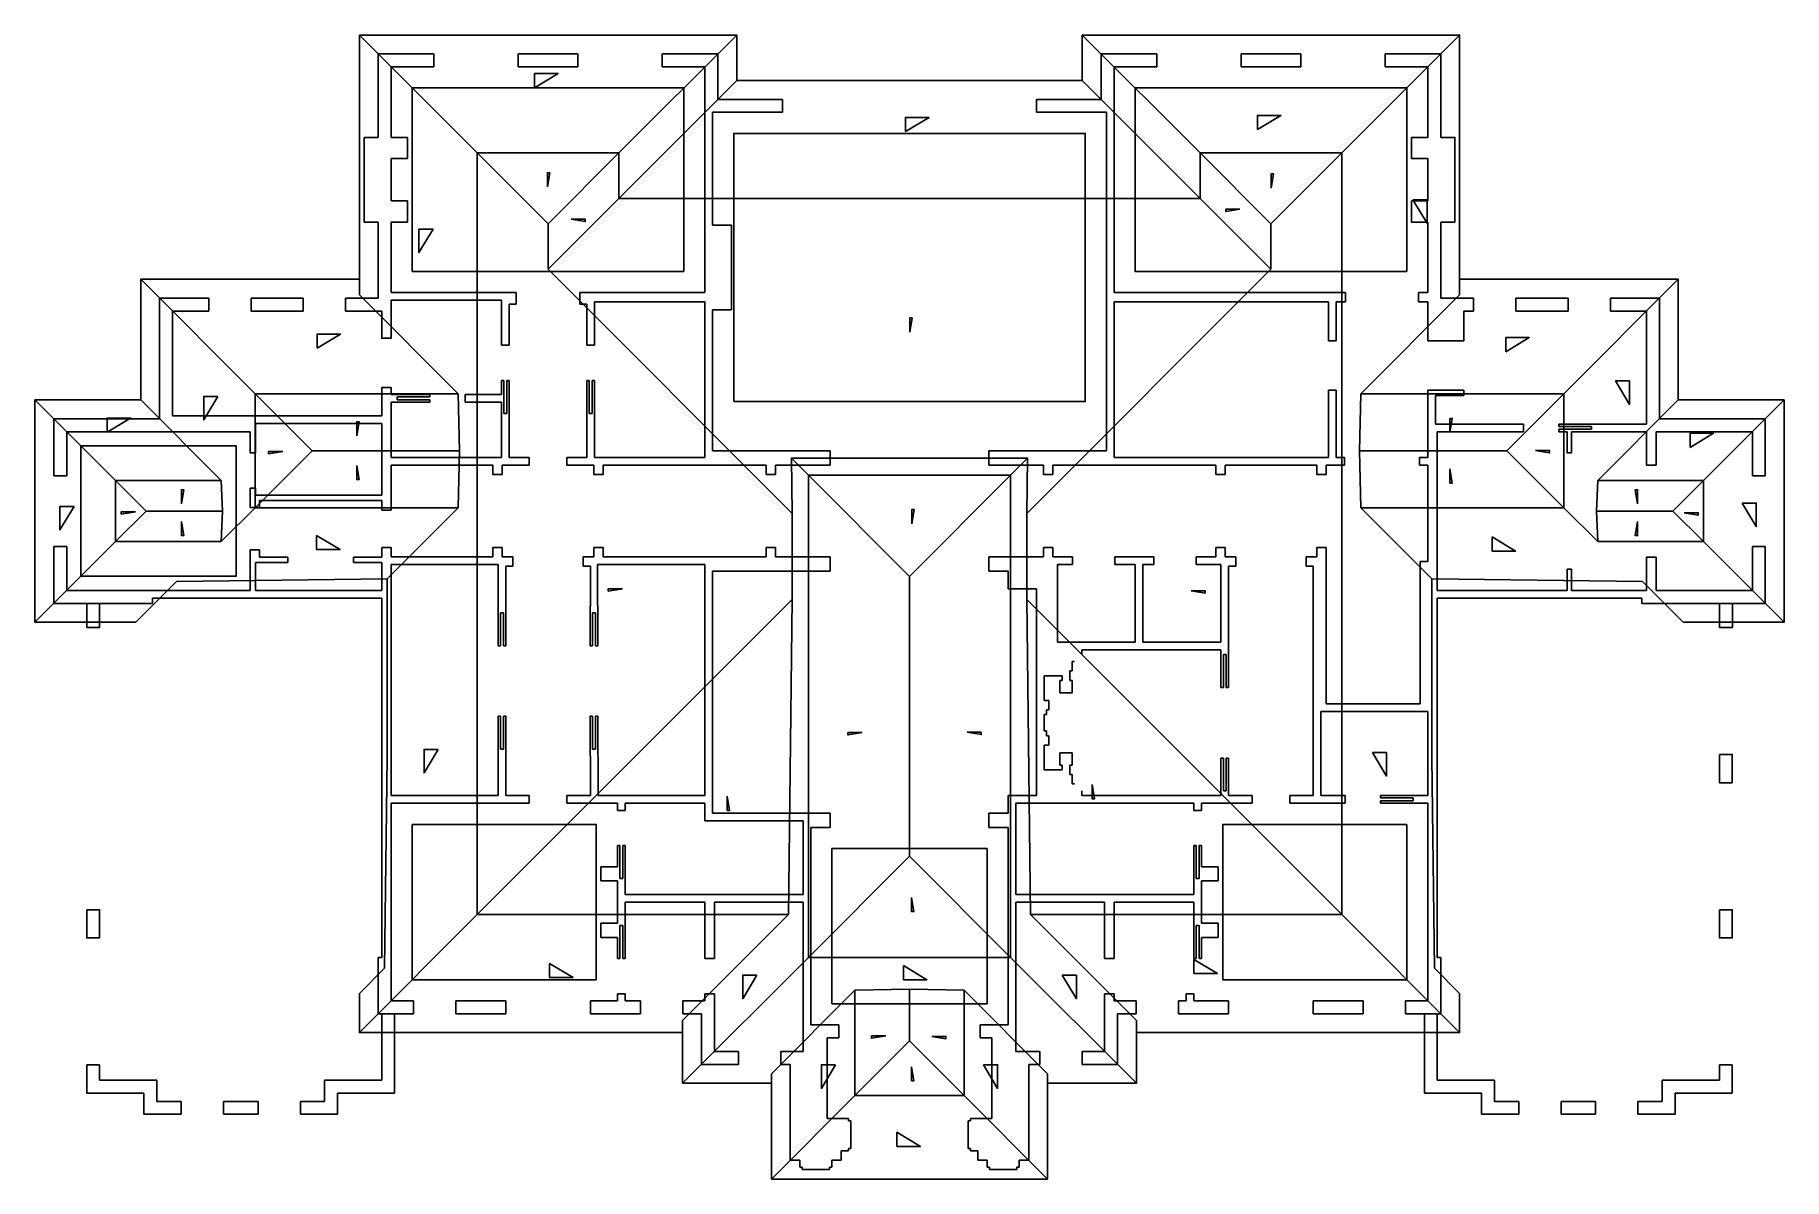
# Model space of a CAD drawing. Header units: metres. Extents: x -744 to 744, y 0 to 973.
import ezdxf

# ---------------------------------------------------------------- set-up
doc = ezdxf.new("R2010")
doc.units = ezdxf.units.M

msp = doc.modelspace()

# ---------------------------------------------------------------- linework, layer by layer
at = {"layer": 'FP-Above', "elevation": -0.3}
for points in [[(-423, 927.8), (-192, 927.8), (-192, 771.8), (-423, 771.8)], [(191.9, 927.8), (423, 927.8), (423, 771.8), (191.9, 771.8)], [(-149.5, 661.1), (149.5, 661.1), (149.5, 889.1), (-149.5, 889.1)], [(-423, 301.5), (-266.5, 301.5), (-266.5, 169.5), (-423, 169.5)], [(423, 301.5), (266.5, 301.5), (266.5, 169.5), (423, 169.5)], [(-66, 281), (66, 281), (66, 149), (-66, 149)]]:
    msp.add_lwpolyline(points, close=True, dxfattribs=at)
at = {"layer": 'FP-Above'}
msp.add_lwpolyline([(-705, 623.5), (-572.9, 623.5), (-572.9, 512.5), (-705, 512.5)], close=True, dxfattribs=at)
at = {"layer": 'FP-Below'}
for p, q in [((-452, 885.8), (-452, 956.8)), ((-404.8, 956.8), (-452, 956.8)), ((-404.8, 945.8), (-404.8, 956.8)), ((-332.8, 945.8), (-332.8, 956.8)), ((-282.2, 956.8), (-332.8, 956.8)), ((-282.2, 945.8), (-282.2, 956.8)), ((-210.3, 945.8), (-210.3, 956.8)), ((-163, 956.8), (-210.3, 956.8)), ((-163, 918.1), (-163, 956.8)), ((163, 956.8), (163, 918.1)), ((210.3, 956.8), (163, 956.8)), ((210.3, 945.8), (210.3, 956.8)), ((282.2, 945.8), (282.2, 956.8)), ((282.2, 956.8), (332.8, 956.8)), ((332.8, 945.8), (332.8, 956.8)), ((404.8, 945.8), (404.8, 956.8)), ((404.8, 956.8), (452, 956.8)), ((452, 956.8), (452, 885.8)), ((-441, 885.8), (-441, 945.8)), ((-441, 945.8), (-404.8, 945.8)), ((-282.2, 945.8), (-332.8, 945.8)), ((-210.3, 945.8), (-174, 945.8)), ((-174, 945.8), (-174, 753.8)), ((174, 945.8), (174, 753.8)), ((174, 945.8), (210.3, 945.8)), ((282.2, 945.8), (332.8, 945.8)), ((404.8, 945.8), (441, 945.8)), ((441, 885.8), (441, 945.8)), ((-163, 918.1), (-108, 918.1, -0.3)), ((-108, 918.1, -0.3), (-108, 907.1, -0.3)), ((108, 918.1), (108, 907.1)), ((108, 918.1), (163, 918.1)), ((-167.5, 907.1), (-167.5, 811.1)), ((-167.5, 907.1), (-108, 907.1, -0.3)), ((108, 907.1), (167.5, 907.1)), ((167.5, 907.1), (167.5, 619.1)), ((-464, 813.8), (-464, 885.8)), ((-464, 885.8), (-452, 885.8)), ((-427, 885.8), (-441, 885.8)), ((-427, 867.8), (-427, 885.8)), ((427, 867.8), (427, 885.8)), ((427, 885.8), (441, 885.8)), ((-441, 831.8), (-441, 867.8)), ((-427, 867.8), (-441, 867.8)), ((427, 867.8), (441, 867.8)), ((441, 831.8), (441, 867.8)), ((-427, 831.8), (-441, 831.8)), ((-427, 831.8), (-427, 813.8)), ((427, 831.8), (427, 813.8)), ((427, 831.8), (441, 831.8)), ((-452, 813.8), (-464, 813.8)), ((-452, 749.1), (-452, 813.8)), ((-427, 813.8), (-441, 813.8)), ((-441, 753.8), (-441, 813.8)), ((-167.5, 811.1), (-151.5, 811.1)), ((-151.5, 811.1), (-151.5, 739.1)), ((427, 813.8), (441, 813.8)), ((441, 753.8), (441, 813.8)), ((452, 813.8), (452, 749.1)), ((-638, 646.5), (-638, 749.1)), ((-638, 749.1), (-596.2, 749.1)), ((-596.2, 749.1), (-596.2, 738.1)), ((-560.2, 749.1), (-560.2, 738.1)), ((-560.2, 749.1), (-515.7, 749.1)), ((-515.7, 749.1), (-515.7, 738.1)), ((-479.7, 749.1), (-479.7, 738.1)), ((-479.7, 749.1), (-452, 749.1)), ((-334.5, 753.8), (-441, 753.8)), ((-347, 747.3), (-441, 747.3)), ((-441, 747.3), (-441, 747.3)), ((-347, 709), (-347, 747.3)), ((-334.5, 743.8), (-334.5, 753.8)), ((-280.5, 743.8), (-280.5, 753.8)), ((-174, 753.8), (-280.5, 753.8)), ((-268, 709), (-268, 745.8)), ((-174, 745.8), (-268, 745.8)), ((-174, 745.8), (-174, 613.6)), ((174, 753.8), (252, 753.8)), ((174, 745.8), (174, 613.6)), ((252, 745.8), (174, 745.8)), ((371, 753.8), (252, 753.8)), ((356.5, 745.8), (252, 745.8)), ((356.5, 712.7), (356.5, 745.8)), ((363, 712.7), (363, 745.8)), ((371, 745.8), (363, 745.8)), ((371, 745.8), (371, 753.8)), ((433, 745.8), (433, 753.8)), ((441, 753.8), (433, 753.8)), ((441, 745.8), (433, 745.8)), ((441, 712.7), (441, 745.8)), ((452, 749.1), (479.8, 749.1)), ((479.8, 749.1), (479.8, 738.1)), ((515.8, 749.1), (515.8, 738.1)), ((515.8, 749.1), (560.3, 749.1)), ((560.3, 749.1), (560.3, 738.1)), ((596.3, 749.1), (638.1, 749.1)), ((596.3, 749.1), (596.3, 738.1)), ((638.1, 749.1), (638.1, 646.5)), ((-627, 738.1), (-627, 649)), ((-596.2, 738.1), (-627, 738.1)), ((-515.7, 738.1), (-560.2, 738.1)), ((-449, 738.1), (-479.7, 738.1)), ((-340.5, 709), (-340.5, 743.8)), ((-334.5, 743.8), (-340.5, 743.8)), ((-274.5, 743.8), (-280.5, 743.8)), ((-274.5, 709), (-274.5, 743.8)), ((-167.5, 739.1), (-167.5, 619.1)), ((-151.5, 739.1), (-167.5, 739.1)), ((471.5, 717.2), (471.5, 738.1)), ((471.5, 738.1), (479.8, 738.1)), ((515.8, 738.1), (560.3, 738.1)), ((596.3, 738.1), (627.1, 738.1)), ((627.1, 738.1), (627.1, 642)), ((471.5, 712.7), (471.5, 717.2)), ((-340.5, 709), (-347, 709)), ((-274.5, 709), (-268, 709)), ((356.5, 712.7, -0.3), (363, 712.7)), ((447.5, 712.7), (441, 712.7)), ((447.5, 712.7), (471.5, 712.7)), ((-347, 679), (-345, 679)), ((-347, 667), (-347, 679)), ((-345, 679), (-345, 651)), ((-342.5, 651), (-342.5, 679)), ((-342.5, 679), (-340.5, 679)), ((-340.5, 613.6), (-340.5, 679)), ((-274.5, 613.6), (-274.5, 679)), ((-274.5, 679), (-272.5, 679)), ((-272.5, 679), (-272.5, 651)), ((-270, 651), (-270, 679)), ((-270, 679), (-268, 679)), ((-268, 613.6), (-268, 679)), ((356.5, 613.6), (356.5, 670.7)), ((356.5, 670.7), (363, 670.7)), ((363, 613.6), (363, 670.7)), ((441, 613.6), (441, 670.7)), ((447.5, 670.7), (441, 670.7)), ((447.5, 670.7), (471.5, 670.7)), ((471.5, 670.7), (471.5, 666.2)), ((-408, 667), (-441, 667)), ((-441, 613.6), (-441, 660.5)), ((-408, 660.5), (-441, 660.5)), ((-436, 662.5), (-436, 665)), ((-436, 665), (-408, 665)), ((-408, 662.5), (-436, 662.5)), ((-408, 665), (-408, 667)), ((-408, 660.5), (-408, 662.5)), ((-378, 660.5), (-378, 667)), ((-347, 667), (-378, 667)), ((-347, 660.5), (-378, 660.5)), ((-347, 613.6), (-347, 660.5)), ((447.5, 642), (447.5, 666.2)), ((471.5, 666.2), (447.5, 666.2)), ((-728, 646.5), (-728, 598)), ((-728, 646.5), (-638, 646.5)), ((-627, 649), (-449, 649)), ((-556.4, 617.4), (-556.4, 642.5)), ((-449, 642.5), (-556.4, 642.5)), ((-449, 642.5), (-449, 581.4)), ((-345, 651), (-342.5, 651)), ((-272.5, 651), (-270, 651)), ((447.5, 642), (522.3, 642)), ((522.3, 642), (522.3, 635.5)), ((552.3, 642), (552.3, 640)), ((552.3, 642), (627.1, 642)), ((552.3, 640), (580.3, 640)), ((580.3, 640), (580.3, 637.5)), ((638.1, 646.5), (638.1, 646.5)), ((638.1, 646.5), (728.1, 646.5)), ((728.1, 646.5), (728.1, 598)), ((-717, 598), (-717, 635.5)), ((-560.9, 635.5), (-717, 635.5)), ((-560.9, 617.4), (-560.9, 635.5)), ((449, 500.5), (449, 635.5)), ((449, 635.5), (522.3, 635.5)), ((552.3, 637.5), (552.3, 635.5)), ((580.3, 637.5), (552.3, 637.5)), ((552.3, 635.5), (559.6, 635.5)), ((563.1, 635.5), (627.1, 635.5)), ((627.1, 635.5), (627.1, 607.1)), ((635.1, 607.1), (635.1, 635.5)), ((717.1, 635.5), (635.1, 635.5)), ((717.1, 635.5), (717.1, 598)), ((-441, 613.6), (-347, 613.6)), ((-340.5, 613.6), (-323.5, 613.6)), ((-323.5, 607.1), (-323.5, 613.6)), ((-291.5, 607.1), (-291.5, 613.6)), ((-291.5, 613.6), (-274.5, 613.6)), ((-268, 613.6), (-174, 613.6)), ((-167.5, 619.1), (-67.5, 619.1)), ((-67.5, 619.1), (-67.5, 607.1)), ((67.5, 619.1), (67.5, 607.1)), ((67.5, 619.1), (167.5, 619.1)), ((174, 613.6), (356.5, 613.6)), ((363, 613.6), (370, 613.6)), ((370, 613.6), (370, 607.1)), ((434, 613.6), (434, 607.1)), ((434, 613.6), (441, 613.6)), ((-728, 598), (-717, 598)), ((-441, 568.9), (-441, 607.1)), ((-354.5, 607.1), (-441, 607.1)), ((-354.5, 607.1), (-354.5, 599.1)), ((-354.5, 599.1), (-346.5, 599.1)), ((-346.5, 607.1), (-346.5, 599.1)), ((-323.5, 607.1), (-346.5, 607.1)), ((-268.5, 607.1), (-291.5, 607.1)), ((-268.5, 607.1), (-268.5, 599.1)), ((-260.5, 599.1), (-268.5, 599.1)), ((-260.5, 607.1), (-260.5, 599.1)), ((-122, 607.1), (-260.5, 607.1)), ((-122, 599.1), (-122, 607.1)), ((-122, 599.1), (-114, 599.1)), ((-114, 599.1), (-114, 607.1)), ((-114, 607.1), (-67.5, 607.1)), ((67.5, 607.1), (114, 607.1)), ((114, 599.1), (114, 607.1)), ((114, 599.1), (122, 599.1)), ((122, 599.1), (122, 607.1)), ((122, 607.1), (260.5, 607.1)), ((260.5, 599.1), (260.5, 607.1)), ((260.5, 599.1), (268.5, 599.1)), ((268.5, 599.1), (268.5, 607.1)), ((268.5, 607.1), (346.5, 607.1)), ((346.5, 599.1), (346.5, 607.1)), ((354.5, 599.1), (346.5, 599.1)), ((354.5, 599.1), (354.5, 607.1)), ((354.5, 607.1), (370, 607.1)), ((434, 607.1), (441, 607.1)), ((441, 607.1), (441, 525)), ((635.1, 607.1), (627.1, 607.1)), ((717.1, 598), (728.1, 598)), ((-560.9, 570.9), (-560.9, 587.4)), ((-556.4, 581.4), (-556.4, 587.4)), ((-449, 581.4), (-556.4, 581.4)), ((-552.9, 570.9), (-560.9, 570.9)), ((-552.9, 570.9), (-552.9, 576.9)), ((-449, 576.9), (-552.9, 576.9)), ((-449, 576.9), (-449, 568.9)), ((-449, 568.9), (-441, 568.9)), ((-728, 538), (-717, 538)), ((-728, 538), (-728, 489.5)), ((-717, 500.5), (-717, 538)), ((-449, 536.9), (-449, 528.9)), ((-449, 536.9), (-441, 536.9)), ((-441, 529), (-441, 536.9)), ((-354.5, 529), (-354.5, 537)), ((-354.5, 537), (-346.5, 537)), ((-346.5, 529), (-346.5, 537)), ((-268.5, 529), (-268.5, 537)), ((-260.5, 537), (-268.5, 537)), ((-260.5, 529), (-260.5, 537)), ((-122, 529), (-122, 537)), ((-122, 537), (-114, 537)), ((-114, 529), (-114, 537)), ((114, 529), (114, 537)), ((114, 537), (122, 537)), ((122, 529), (122, 537)), ((260.5, 529), (260.5, 537)), ((260.5, 537), (268.5, 537)), ((268.5, 529), (268.5, 537)), ((346.5, 529), (346.5, 537)), ((354.5, 537), (346.5, 537)), ((354.5, 504), (354.5, 537)), ((717.1, 538), (717.1, 500.5)), ((717.1, 538), (728.1, 538)), ((728.1, 538), (728.1, 489.5)), ((-560.9, 500.5), (-560.9, 534.9)), ((-552.9, 534.9), (-560.9, 534.9)), ((-556.4, 524.4), (-556.4, 500.5)), ((-529, 524.4), (-556.4, 524.4)), ((-552.9, 528.9), (-552.9, 534.9)), ((-529, 528.9), (-552.9, 528.9)), ((-529, 524.4), (-529, 528.9)), ((-473, 524.4), (-473, 528.9)), ((-449, 528.9), (-473, 528.9)), ((-449, 524.4), (-473, 524.4)), ((-449, 524.4), (-449, 500.5)), ((-441, 529), (-354.5, 529)), ((-441, 326), (-441, 522.5)), ((-441, 522.5), (-350, 522.5)), ((-350, 522.5), (-350, 453.5)), ((-346.5, 529), (-337.5, 529)), ((-343.5, 453.5), (-343.5, 521)), ((-343.5, 521), (-337.5, 521)), ((-337.5, 521), (-337.5, 529)), ((-277.5, 521), (-277.5, 529)), ((-277.5, 529), (-268.5, 529)), ((-277.5, 521), (-271.5, 521)), ((-271.6, 453.5), (-271.5, 521)), ((-265.3, 522.5), (-265.2, 453.5)), ((-265.3, 522.5), (-174, 522.5)), ((-260.5, 529), (-122, 529)), ((-174, 326), (-174, 522.5)), ((-114, 529), (-67.5, 529)), ((-67.5, 529), (-67.5, 517)), ((67.5, 529), (67.5, 517)), ((67.5, 529), (114, 529)), ((122, 529), (138.6, 529)), ((126, 456.5), (126, 522.5)), ((126, 522.5), (138.6, 522.5)), ((138.6, 529), (138.6, 522.5)), ((174.6, 529), (174.6, 522.5)), ((174.6, 529), (198.5, 529)), ((174.6, 522.5), (192, 522.5)), ((192, 522.5), (192, 456.5)), ((198.5, 529), (207.9, 529)), ((198.5, 522.5), (198.5, 456.5)), ((198.5, 522.5), (207.9, 522.5)), ((207.9, 529), (207.9, 522.5)), ((243.9, 529), (243.9, 522.5)), ((243.9, 529), (260.5, 529)), ((243.9, 522.5), (265, 522.5)), ((265, 522.5), (265, 456.5)), ((277.5, 529), (268.5, 529)), ((271.5, 521), (271.5, 418)), ((277.5, 521), (271.5, 521)), ((277.5, 521), (277.5, 529)), ((337.5, 521), (337.5, 529)), ((346.5, 529), (337.5, 529)), ((343.5, 521), (337.5, 521)), ((343.5, 521), (343.5, 326)), ((434.5, 404), (434.5, 525)), ((434.5, 525), (441, 525)), ((627.1, 528.9), (635.1, 528.9)), ((627.1, 500.5), (627.1, 528.9)), ((635.1, 528.9), (635.1, 500.5)), ((-167.5, 311), (-167.5, 517)), ((-167.5, 517), (-67.5, 517)), ((84, 517), (67.5, 517)), ((84, 502), (84, 517)), ((-560.9, 500.5), (-717, 500.5)), ((-644, 494), (-644, 489.5)), ((-449, 494), (-644, 494)), ((-556.4, 500.5), (-449, 500.5)), ((-449, 188.5), (-449, 494)), ((84, 502), (108, 502)), ((108, 502), (108, 326)), ((354.5, 404), (354.5, 504)), ((559.6, 500.5), (449, 500.5)), ((449, 188.5), (449, 494)), ((623.1, 494), (449, 494)), ((623.1, 494), (623.1, 489.5)), ((717.1, 500.5), (695.1, 500.5)), ((-644, 489.5), (-728, 489.5)), ((-348, 481.5), (-348, 453.5)), ((-345.5, 481.5), (-348, 481.5)), ((-345.5, 453.5), (-345.5, 481.5)), ((-269.7, 453.5), (-269.7, 481.5)), ((-269.7, 481.5), (-267.2, 481.5)), ((-267.2, 481.5), (-267.2, 453.5)), ((695.1, 489.5), (623.1, 489.5)), ((728.1, 489.5), (695.1, 489.5)), ((-348, 453.5), (-350, 453.5)), ((-343.5, 453.5), (-345.5, 453.5)), ((-271.7, 453.5), (-269.7, 453.5)), ((-267.2, 453.5), (-265.2, 453.5)), ((192, 456.5), (126, 456.5)), ((146.5, 450), (146.5, 446)), ((265, 450), (146.5, 450)), ((198.5, 456.5), (265, 456.5)), ((265, 450), (265, 418)), ((136.5, 432), (136.5, 424)), ((138.5, 432), (136.5, 432)), ((138.5, 440), (138.5, 432)), ((138.5, 440), (140.5, 440)), ((267, 418), (267, 446)), ((267, 446), (269.5, 446)), ((269.5, 446), (269.5, 418)), ((130, 428), (114.5, 428)), ((114.5, 428), (114.5, 407)), ((128, 424), (128, 413.5)), ((130, 424), (128, 424)), ((130, 424), (130, 428)), ((138.5, 424), (136.5, 424)), ((138.5, 413.5), (138.5, 424)), ((265, 418), (267, 418)), ((269.5, 418), (271.5, 418)), ((118.5, 407), (114.5, 407)), ((118.5, 399), (118.5, 407)), ((128, 413.5), (138.5, 413.5)), ((434.5, 404), (354.5, 404)), ((-350, 393.5), (-350, 326)), ((-348, 393.5), (-350, 393.5)), ((-348, 365.5), (-348, 393.5)), ((-345.5, 393.5), (-345.5, 365.5)), ((-343.5, 393.5), (-345.5, 393.5)), ((-343.5, 393.5), (-343.5, 326)), ((-271.6, 393.5), (-271.5, 326)), ((-271.6, 393.5), (-269.6, 393.5)), ((-269.6, 393.5), (-269.6, 365.5)), ((-267.1, 365.5), (-267.1, 393.5)), ((-267.1, 393.5), (-265.1, 393.5)), ((-265.1, 393.5), (-265, 326)), ((114.5, 381), (114.5, 395)), ((116.5, 395), (114.5, 395)), ((114.5, 395), (114.5, 381)), ((116.5, 399), (116.5, 395)), ((118.5, 399), (116.5, 399)), ((350, 397.5), (350, 326)), ((441, 397.5), (350, 397.5)), ((441, 397.5), (441, 326)), ((116.5, 381), (114.5, 381)), ((116.5, 377), (116.5, 381)), ((118.5, 377), (116.5, 377)), ((118.5, 377), (118.5, 369)), ((-345.5, 365.5), (-348, 365.5)), ((-269.6, 365.5), (-267.1, 365.5)), ((114.5, 369), (114.5, 348)), ((118.5, 369), (114.5, 369)), ((128, 352), (128, 362.5)), ((128, 362.5), (138.5, 362.5)), ((138.5, 362.5), (138.5, 352)), ((265, 326), (265, 358)), ((265, 358), (267, 358)), ((267, 358), (267, 330)), ((269.5, 330), (269.5, 358)), ((269.5, 358), (271.5, 358)), ((271.5, 326), (271.5, 358)), ((130, 348), (114.5, 348)), ((130, 352), (128, 352)), ((130, 352), (130, 348)), ((136.5, 344), (136.5, 352)), ((138.5, 352), (136.5, 352)), ((138.5, 344), (136.5, 344)), ((138.5, 336), (138.5, 344)), ((138.5, 336), (140.5, 336)), ((146.5, 326), (146.5, 330)), ((267, 330), (269.5, 330)), ((-350, 326), (-441, 326)), ((-441, 151.5), (-441, 319.5)), ((-323.5, 319.5), (-441, 319.5)), ((-323.5, 326), (-343.5, 326)), ((-323.5, 319.5), (-323.5, 326)), ((-291.5, 319.5), (-291.5, 326)), ((-271.5, 326), (-291.5, 326)), ((-248.5, 319.5), (-291.5, 319.5)), ((-174, 326), (-265, 326)), ((-248.5, 313.5), (-248.5, 319.5)), ((-248.5, 313.5), (-242, 313.5)), ((-242, 313.5), (-242, 319.5)), ((-174, 319.5), (-242, 319.5)), ((-174, 304.5), (-174, 319.5)), ((84, 326), (84, 311)), ((84, 326), (108, 326)), ((90.5, 319.5), (90.5, 242)), ((90.5, 319.5), (242, 319.5)), ((146.5, 326), (265, 326)), ((242, 313.5), (242, 319.5)), ((248.5, 313.5), (242, 313.5)), ((248.5, 313.5), (248.5, 319.5)), ((248.5, 319.5), (291.5, 319.5)), ((271.5, 326), (291.5, 326)), ((271.5, 326), (291.5, 326)), ((291.5, 319.5), (291.5, 326)), ((323.5, 319.5), (323.5, 326)), ((323.5, 326), (343.5, 326)), ((323.5, 319.5), (370.6, 319.5)), ((350, 326), (370.6, 326)), ((370.6, 326), (370.6, 319.5)), ((400.6, 324), (400.6, 326)), ((400.6, 326), (441, 326)), ((428.6, 324), (400.6, 324)), ((400.6, 319.5), (400.6, 321.5)), ((400.6, 321.5), (428.6, 321.5)), ((400.6, 319.5), (441, 319.5)), ((428.6, 321.5), (428.6, 324)), ((441, 319.5), (441, 151.5)), ((-90.5, 304.5), (-174, 304.5)), ((-67.5, 311), (-167.5, 311)), ((-90.5, 304.5), (-90.5, 242)), ((-84, 299), (-84, 131)), ((-67.5, 299), (-84, 299)), ((-67.5, 299), (-67.5, 311)), ((67.5, 299), (67.5, 311)), ((84, 311), (67.5, 311)), ((84, 299), (67.5, 299)), ((84, 299), (84, 131)), ((-248.5, 265.5), (-248.5, 283.5)), ((-246.5, 283.5), (-248.5, 283.5)), ((-246.5, 255.5), (-246.5, 283.5)), ((-244, 283.5), (-244, 255.5)), ((-242, 283.5), (-244, 283.5)), ((-242, 242), (-242, 283.5)), ((242, 242), (242, 283.5)), ((242, 283.5), (244, 283.5)), ((244, 283.5), (244, 255.5)), ((246.5, 255.5), (246.5, 283.5)), ((246.5, 283.5), (248.5, 283.5)), ((248.5, 265.5), (248.5, 283.5)), ((-262.5, 253.5), (-262.5, 265.5)), ((-262.5, 265.5), (-248.5, 265.5)), ((-262.5, 253.5), (-248.5, 253.5)), ((-248.5, 217.5), (-248.5, 253.5)), ((-244, 255.5), (-246.5, 255.5)), ((244, 255.5), (246.5, 255.5)), ((262.5, 265.5), (248.5, 265.5)), ((248.5, 217.5), (248.5, 253.5)), ((262.5, 253.5), (248.5, 253.5)), ((262.5, 253.5), (262.5, 265.5)), ((-90.5, 242), (-242, 242)), ((90.5, 242), (242, 242)), ((-242, 187.5), (-242, 235.5)), ((-174, 235.5), (-242, 235.5)), ((-174, 187.5), (-174, 235.5)), ((-90.5, 235.5), (-166, 235.5)), ((-166, 187.5), (-166, 235.5)), ((-90.5, 235.5), (-90.5, 108.5)), ((90.5, 235.5), (90.5, 108.4)), ((90.5, 235.5), (166, 235.5)), ((166, 187.5), (166, 235.5)), ((174, 187.5), (174, 235.5)), ((174, 235.5), (242, 235.5)), ((242, 187.5), (242, 235.5)), ((-262.5, 217.5), (-262.5, 205.5)), ((-262.5, 217.5), (-248.5, 217.5)), ((-246.5, 215.5), (-246.5, 187.5)), ((-244, 215.5), (-246.5, 215.5)), ((-244, 187.5), (-244, 215.5)), ((244, 187.5), (244, 215.5)), ((244, 215.5), (246.5, 215.5)), ((246.5, 215.5), (246.5, 187.5)), ((262.5, 217.5), (248.5, 217.5)), ((262.5, 217.5), (262.5, 205.5)), ((-262.5, 205.5), (-248.5, 205.5)), ((-248.5, 187.5), (-248.5, 205.5)), ((262.5, 205.5), (248.5, 205.5)), ((248.5, 187.5), (248.5, 205.5)), ((-452, 188.5), (-452, 140.5)), ((-452, 188.5), (-449, 188.5)), ((-246.5, 187.5), (-248.5, 187.5)), ((-242, 187.5), (-244, 187.5)), ((-174, 187.5), (-166, 187.5)), ((174, 187.5), (166, 187.5)), ((242, 187.5), (244, 187.5)), ((246.5, 187.5), (248.5, 187.5)), ((452, 188.5), (449, 188.5)), ((452, 188.5), (452, 140.5)), ((-441, 151.5), (-422, 151.5)), ((-422, 151.5), (-422, 140.5)), ((-386, 151.5), (-343.5, 151.5)), ((-386, 151.5), (-386, 140.5)), ((-343.5, 140.5), (-343.5, 151.5)), ((-271.5, 140.5), (-271.5, 151.5)), ((-271.5, 151.5), (-248.5, 151.5)), ((-248.5, 151.5), (-248.5, 157.5)), ((-248.5, 157.5), (-242, 157.5)), ((-242, 151.5), (-242, 157.5)), ((-242, 151.5), (-228.8, 151.5)), ((-228.8, 151.5), (-228.8, 140.5)), ((-192.8, 151.5), (-192.8, 140.5)), ((-192.8, 151.5), (-174, 151.5)), ((-174, 157.5), (-166, 157.5)), ((-174, 151.5), (-174, 157.5)), ((-166, 108.5), (-166, 157.5)), ((166, 108.4), (166, 157.5)), ((173.5, 157.5), (166, 157.5)), ((174, 157.5), (166, 157.5)), ((174, 151.5), (174, 157.5)), ((174, 151.5), (174, 157.5)), ((192.8, 151.5), (174, 151.5)), ((192.8, 151.5), (192.8, 140.5)), ((228.8, 151.5), (228.8, 140.5)), ((228.8, 151.5), (235.5, 151.5)), ((242, 157.5), (235.5, 157.5)), ((235.5, 151.5), (235.5, 157.5)), ((242, 151.5), (242, 157.5)), ((242, 151.5), (271.5, 151.5)), ((271.5, 140.5), (271.5, 151.5)), ((343.5, 140.5), (343.5, 151.5)), ((343.5, 151.5), (386, 151.5)), ((386, 140.5), (386, 151.5)), ((422, 151.5), (422, 140.5)), ((441, 151.5), (422, 151.5)), ((-452, 140.5), (-422, 140.5)), ((-449, 140.5), (-449, 84)), ((-438, 73), (-438, 140.5)), ((-386, 140.5), (-343.5, 140.5)), ((-271.5, 140.5), (-228.8, 140.5)), ((-177, 140.5), (-192.8, 140.5)), ((-177, 97.5), (-177, 140.5)), ((177, 97.4), (177, 140.5)), ((177, 140.5), (192.8, 140.5)), ((228.8, 140.5), (271.5, 140.5)), ((343.5, 140.5), (386, 140.5)), ((452, 140.5), (422, 140.5)), ((438, 140.5), (438, 73)), ((449, 84), (449, 140.5)), ((-84, 131), (-60, 131)), ((-70, 120), (-60, 120)), ((-70, 51.4), (-70, 120)), ((84, 131), (60, 131)), ((60, 120), (70, 120)), ((67.5, 131), (67.5, 131)), ((70, 51.4), (70, 120)), ((-145.5, 108.5), (-166, 108.5)), ((-145.5, 97.5), (-145.5, 108.5)), ((-109.5, 108.5), (-109.5, 97.5)), ((-90.5, 108.5), (-109.5, 108.5)), ((90.5, 108.4), (111, 108.4)), ((111, 108.4), (111, 97.4)), ((147, 97.4), (147, 108.4)), ((147, 108.4), (166, 108.4)), ((-700, 73), (-700, 97)), ((-700, 97), (-689, 97)), ((-689, 97), (-689, 84)), ((-177, 97.5), (-145.5, 97.5)), ((-166, 97.5), (-166, 97.5)), ((-109.5, 97.5), (-101.4, 97.5)), ((-101.4, 97.5), (-101.4, 16)), ((101.4, 97.4), (101.4, 16)), ((111, 97.4), (101.4, 97.4)), ((109.5, 97.4), (101.4, 97.4)), ((177, 97.4), (147, 97.4)), ((689, 84), (689, 97)), ((689, 97), (700, 97)), ((700, 97), (700, 73)), ((-689, 84), (-640.3, 84)), ((-449, 84), (-497.7, 84)), ((497.7, 84), (449, 84)), ((640.3, 84), (689, 84)), ((-651.3, 73), (-700, 73)), ((-619.7, 55), (-619.7, 66)), ((-583.7, 55), (-583.7, 66)), ((-554.2, 55), (-554.2, 66)), ((-518.2, 55), (-518.2, 66)), ((-486.7, 73), (-438, 73)), ((438, 73), (486.7, 73)), ((518.3, 55), (518.3, 66)), ((554.3, 55), (554.3, 66)), ((583.7, 55), (583.7, 66)), ((619.7, 55), (619.7, 66)), ((619.7, 55), (619.7, 66)), ((700, 73), (651.3, 73)), ((-70, 51.4), (-52, 51.4)), ((-52, 51.4), (-52, 49.4)), ((-52, 49.4), (-50, 49.4)), ((-50, 49.4), (-50, 37.7)), ((50, 49.4), (50, 37.7)), ((52, 49.4), (50, 49.4)), ((52, 51.4), (52, 49.4)), ((70, 51.4), (52, 51.4)), ((-50, 26), (-50, 37.7)), ((50, 26), (50, 37.7)), ((-101.4, 16), (-93.4, 16)), ((-93.4, 16), (-93.4, 10)), ((-66, 16), (-66, 10)), ((-66, 16), (-58, 16)), ((-58, 16), (-58, 24)), ((-58, 24), (-52, 24)), ((-52, 24), (-52, 26)), ((-52, 26), (-50, 26)), ((52, 26), (50, 26)), ((52, 24), (52, 26)), ((58, 24), (52, 24)), ((58, 16), (58, 24)), ((66, 16), (58, 16)), ((66, 16), (66, 10)), ((93.4, 16), (93.4, 10)), ((101.4, 16), (93.4, 16)), ((-93.4, 10), (-91.4, 10)), ((-91.4, 10), (-91.4, 8)), ((-91.4, 8), (-79.7, 8)), ((-68, 8), (-79.7, 8)), ((-68, 10), (-68, 8)), ((-66, 10), (-68, 10)), ((66, 10), (68, 10)), ((68, 10), (68, 8)), ((68, 8), (79.7, 8)), ((91.4, 8), (79.7, 8)), ((91.4, 10), (91.4, 8)), ((93.4, 10), (91.4, 10))]:
    msp.add_line(p, q, dxfattribs=at)
for points in [[(452, 813.8), (464, 813.8), (464, 885.8), (452, 885.8)], [(-441, 747.3), (-441, 715), (-449, 715), (-449, 738.1)], [(-441, 667), (-441, 673), (-449, 673), (-449, 649)], [(559.6, 635.5), (559.6, 617.5), (563.1, 617.5), (563.1, 635.5)], [(-556.4, 617.4), (-560.9, 617.4)], [(-556.4, 587.4), (-560.9, 587.4)], [(559.6, 500.5), (559.6, 518.5), (563.1, 518.5), (563.1, 500.5), (627.1, 500.5)], [(635.1, 500.5), (695.1, 500.5)], [(-60, 120), (-60, 131)], [(60, 131), (60, 120)]]:
    msp.add_lwpolyline(points, dxfattribs=at)
at = {"layer": 'FP-Below', "elevation": -0.3}
for points in [[(-700, 489.5), (-700, 469), (-689, 469), (-689, 489.5)], [(700.1, 489.5), (700.1, 469), (689.1, 469), (689.1, 489.5)], [(-640.3, 84), (-640.3, 66), (-619.7, 66)], [(-497.7, 84), (-497.7, 66), (-518.2, 66)], [(497.7, 84), (497.7, 66), (518.3, 66)], [(640.3, 84), (640.3, 66), (619.7, 66)], [(-651.3, 73), (-651.3, 55), (-619.7, 55)], [(-554.2, 66), (-583.7, 66)], [(-486.7, 73), (-486.7, 55), (-518.2, 55)], [(486.7, 73), (486.7, 55), (518.3, 55)], [(554.3, 66), (583.7, 66)], [(651.3, 73), (651.3, 55), (619.7, 55)], [(-554.2, 55), (-583.7, 55)], [(554.3, 55), (583.7, 55)]]:
    msp.add_lwpolyline(points, dxfattribs=at)
for points in [[(689, 361), (700, 361), (700, 337), (689, 337)], [(-700, 229), (-689, 229), (-689, 205), (-700, 205)], [(689, 229), (700, 229), (700, 205), (689, 205)]]:
    msp.add_lwpolyline(points, close=True, dxfattribs=at)
at = {"layer": 'FP-Note'}
for points in [[(-318.9, 928), (-318.9, 940), (-298.9, 940), (-318.9, 928)], [(-3.4, 890.7), (-3.4, 902.7), (16.6, 902.7), (-3.4, 890.7)], [(-308.1, 843.7), (-308.1, 855.7), (-306.1, 855.7), (-308.1, 843.7)], [(307.7, 842.7), (307.7, 854.7), (309.7, 854.7), (307.7, 842.7)], [(281, 824.7), (269, 824.7), (269, 822.7), (281, 824.7)], [(428.3, 832.7), (440.3, 832.7), (440.3, 812.7), (428.3, 832.7)], [(-405.3, 807.8), (-417.3, 807.8), (-417.3, 787.8), (-405.3, 807.8)], [(-287.9, 816.1), (-275.9, 816.1), (-275.9, 814.1), (-287.9, 816.1)], [(-504, 706.5), (-504, 718.5), (-484, 718.5), (-504, 706.5)], [(507.2, 703.5), (507.2, 715.5), (527.2, 715.5), (507.2, 703.5)], [(600.6, 678.7), (612.6, 678.7), (612.6, 658.7), (600.6, 678.7)], [(-588.4, 665.5), (-600.4, 665.5), (-600.4, 645.5), (-588.4, 665.5)], [(-682.6, 635.1), (-682.6, 647.1), (-662.6, 647.1), (-682.6, 635.1)], [(-470.2, 631.9), (-470.2, 643.9), (-468.2, 643.9), (-470.2, 631.9)], [(459.7, 634.8), (459.7, 646.8), (461.7, 646.8), (459.7, 634.8)], [(664.1, 622.1), (664.1, 634.1), (684.1, 634.1), (664.1, 622.1)], [(-533.2, 618.7), (-545.2, 618.7), (-545.2, 616.7), (-533.2, 618.7)], [(532.6, 619.5), (544.6, 619.5), (544.6, 617.5), (532.6, 619.5)], [(-470.2, 606.7), (-470.2, 594.7), (-468.2, 594.7), (-470.2, 606.7)], [(459.7, 603.8), (459.7, 591.8), (461.7, 591.8), (459.7, 603.8)], [(-619.4, 574.1), (-619.4, 586.1), (-617.4, 586.1), (-619.4, 574.1)], [(619.4, 574.1), (619.4, 586.1), (617.4, 586.1), (619.4, 574.1)], [(-710.8, 572), (-722.8, 572), (-722.8, 552), (-710.8, 572)], [(-658.6, 567.4), (-670.6, 567.4), (-670.6, 565.4), (-658.6, 567.4)], [(1.9, 557.2), (1.9, 569.2), (3.9, 569.2), (1.9, 557.2)], [(659, 566.6), (671, 566.6), (671, 564.6), (659, 566.6)], [(708.4, 574.8), (720.4, 574.8), (720.4, 554.8), (708.4, 574.8)], [(-619.4, 559.1), (-619.4, 547.1), (-617.4, 547.1), (-619.4, 559.1)], [(619.4, 559.1), (619.4, 547.1), (617.4, 547.1), (619.4, 559.1)], [(-504.4, 547.2), (-504.4, 535.2), (-484.4, 535.2), (-504.4, 547.2)], [(495.6, 546), (495.6, 534), (515.6, 534), (495.6, 546)], [(-244.3, 502), (-256.3, 502), (-256.3, 500), (-244.3, 502)], [(239.5, 500.3), (251.5, 500.3), (251.5, 498.3), (239.5, 500.3)], [(-40.4, 379.6), (-52.4, 379.6), (-52.4, 377.6), (-40.4, 379.6)], [(49.1, 379.9), (61.1, 379.9), (61.1, 377.9), (49.1, 379.9)], [(-400.9, 365.3), (-412.9, 365.3), (-412.9, 345.3), (-400.9, 365.3)], [(393.8, 362.7), (405.8, 362.7), (405.8, 342.7), (393.8, 362.7)], [(155.4, 335.4), (155.4, 323.4), (157.4, 323.4), (155.4, 335.4)], [(-155.1, 325.5), (-155.1, 313.5), (-153.1, 313.5), (-155.1, 325.5)], [(1.8, 239.4), (1.8, 227.4), (3.8, 227.4), (1.8, 239.4)], [(-306.2, 183.3), (-306.2, 171.3), (-286.2, 171.3), (-306.2, 183.3)], [(-5.2, 181.5), (-5.2, 169.5), (14.8, 169.5), (-5.2, 181.5)], [(242, 186.8), (242, 174.8), (262, 174.8), (242, 186.8)], [(-129.9, 173.3), (-141.9, 173.3), (-141.9, 153.3), (-129.9, 173.3)], [(130, 173.3), (142, 173.3), (142, 153.3), (130, 173.3)], [(-20.2, 121.7), (-32.2, 121.7), (-32.2, 119.7), (-20.2, 121.7)], [(19, 121.2), (31, 121.2), (31, 119.2), (19, 121.2)], [(-63, 97.1), (-75, 97.1), (-75, 77.1), (-63, 97.1)], [(1.8, 95.5), (1.8, 83.5), (3.8, 83.5), (1.8, 95.5)], [(63, 97.1), (75, 97.1), (75, 77.1), (63, 97.1)], [(-10.7, 39.7), (-10.7, 27.7), (9.3, 27.7), (-10.7, 39.7)]]:
    msp.add_lwpolyline(points, dxfattribs=at)
at = {"layer": 'FP-Note', "elevation": -0.3}
for points in [[(296, 892.4), (296, 904.4), (316, 904.4), (296, 892.4)], [(0.2, 720.2), (0.2, 732.2), (2.2, 732.2), (0.2, 720.2)]]:
    msp.add_lwpolyline(points, dxfattribs=at)
at = {"layer": 'FP-Roof'}
for p, q in [((-444.4, 510.4), (-444.4, 358.2)), ((444.4, 510.4), (444.4, 358.2))]:
    msp.add_line(p, q, dxfattribs=at)
for points in [[(-468, 972.8), (-468, 751.8)], [(-367.8, 872.6), (-468, 972.8)], [(177.5, 972.8), (147, 972.8), (147, 934.1), (-147, 934.1), (-147, 972.8), (-468, 972.8)], [(-247.2, 872.6), (-147, 972.8)], [(247.3, 872.6), (147, 972.8)], [(468, 751.8), (468, 972.8), (177.5, 972.8)], [(367.7, 872.6), (468, 972.8)], [(-247.2, 833.8), (-147, 934.1)], [(247.3, 833.8), (147, 934.1)], [(103, 224.8), (367.7, 224.8), (367.7, 872.6), (247.3, 872.6), (247.3, 833.8), (-247.2, 833.8), (-247.2, 872.6), (-367.8, 872.6), (-367.8, 224.8), (-177, 224.8), (-103, 224.8)], [(-468, 765.1), (-654, 765.1), (-654, 662.5), (-744, 662.5), (-744, 473.5), (-658.2, 473.5)], [(-556.7, 667.8), (-654, 765.1)], [(468, 765.1), (654, 765.1), (654, 662.5), (744, 662.5), (744, 473.5), (658.2, 473.5)], [(556.7, 667.8), (654, 765.1)], [(384, 667.8), (468, 751.8)], [(-675.5, 594), (-744, 662.5)], [(-654, 662.5), (-585.5, 594)], [(-384, 667.8), (-556.7, 667.8), (-556.7, 570.7), (-384, 570.7)], [(-384, 667.8), (-382.8, 619.3), (-384, 570.7)], [(384, 667.8), (382.8, 619.3), (384, 570.7)], [(384, 667.8), (556.7, 667.8), (556.7, 570.7), (384, 570.7)], [(654, 662.5), (585.5, 594)], [(675.5, 594), (744, 662.5)], [(-99.7, 565.8), (-100.5, 612.9), (100.5, 612.9), (99.7, 565.8)], [(-86, 598.4), (-100.5, 612.9)], [(86, 598.4), (100.5, 612.9)], [(-86, 598.4), (-86, 188.5), (86, 188.4), (86, 598.4)], [(86, 598.4), (-86, 598.4)], [(-585.5, 594), (-675.5, 594), (-675.5, 542), (-585.5, 542)], [(-585.5, 594), (-584.5, 568), (-585.5, 542)], [(585.5, 594), (584.5, 568), (585.5, 542)], [(585.5, 594), (675.5, 594), (675.5, 542), (585.5, 542)], [(-556.7, 570.7), (-585.5, 542)], [(-384, 570.7), (-444.4, 510.4)], [(-99.7, 565.8), (-99.7, 492.8)], [(99.7, 565.8), (99.7, 492.7)], [(444.4, 510.4), (384, 570.8), (384, 570.9)], [(556.7, 570.7), (585.5, 542)], [(-675.5, 542), (-744, 473.5)], [(675.5, 542), (744, 473.5)], [(-623.5, 508.2), (-658.2, 473.5)], [(-623.5, 508.2), (-444.4, 510.4)], [(623.5, 508.2), (444.4, 510.4)], [(623.5, 508.2), (658.2, 473.5)], [(-99.7, 492.8), (-103, 224.8)], [(99.7, 492.7), (103, 224.8)], [(-444.4, 358.2), (-446.6, 179.2)], [(444.4, 358.2), (446.6, 179.2)], [(-367.8, 224.8), (-468, 124.5)], [(-103, 224.8), (-193, 134.8)], [(103, 224.8), (193, 134.8)], [(367.7, 224.8), (468, 124.5)], [(-468, 157.8), (-446.6, 179.2)], [(-86, 188.5), (-193, 81.5)], [(86, 188.4), (193, 81.4)], [(468, 157.8), (446.6, 179.2)], [(-468, 157.8), (-468, 124.5), (-193, 124.5)], [(-46.4, 160.5), (-117.4, 89.5)], [(0, 161.5), (-46.4, 160.5)], [(-46.4, 160.5), (-46.4, 71), (46.4, 71), (46.4, 160.5)], [(0, 161.5), (46.4, 160.5)], [(46.4, 160.5), (117.4, 89.5)], [(193, 124.5), (468, 124.5), (468, 157.8)], [(-193, 134.8), (-193, 81.5), (-117.4, 81.5)], [(117.4, 81.4), (193, 81.4), (193, 134.8)], [(-117.4, 89.5), (-117.4, 0), (117.4, 0), (117.4, 89.5)], [(-46.4, 71), (-117.4, 0)], [(46.4, 71), (117.4, 0)]]:
    msp.add_lwpolyline(points, dxfattribs=at)
at = {"layer": 'FP-Roof', "elevation": -0.3}
msp.add_lwpolyline([(-384, 667.8), (-468, 751.8)], dxfattribs=at)
at = {"layer": 'FP-Roof Detail'}
for points in [[(-367.8, 872.6), (-307.5, 812.3)], [(-247.2, 872.6), (-307.5, 812.3)], [(247.3, 872.6), (307.5, 812.3)], [(367.8, 872.6), (307.5, 812.3)], [(-247.2, 833.8), (-307.5, 773.6)], [(247.3, 833.8), (307.5, 773.6)], [(-307.5, 812.3), (-307.5, 773.6)], [(307.5, 812.3), (307.5, 773.6)], [(-307.5, 773.6), (-99.7, 565.8)], [(307.5, 773.6), (99.7, 565.8)], [(-556.7, 667.8), (-508.2, 619.3)], [(556.7, 667.8), (508.2, 619.3)], [(-556.7, 570.7), (-508.2, 619.3)], [(-508.2, 619.3), (-382.8, 619.3)], [(508.2, 619.3), (382.8, 619.3)], [(556.7, 570.7), (508.2, 619.3)], [(-86, 598.4), (0, 512.4)], [(86, 598.4), (0, 512.4)], [(-675.5, 594), (-649.5, 568)], [(675.5, 594), (649.5, 568)], [(-675.5, 542), (-649.5, 568)], [(-649.5, 568), (-584.5, 568)], [(649.5, 568), (584.5, 568)], [(675.5, 542), (649.5, 568)], [(0, 512.4), (0, 274.5)], [(-367.8, 224.8), (-99.7, 492.8)], [(367.7, 224.8), (99.7, 492.7)], [(-86, 188.5), (0, 274.5)], [(86, 188.5), (0, 274.5)], [(0, 117.4), (0, 161.5)], [(-46.4, 71), (0, 117.4)], [(46.4, 71), (0, 117.4)]]:
    msp.add_lwpolyline(points, dxfattribs=at)

doc.saveas('drawing.dxf')
